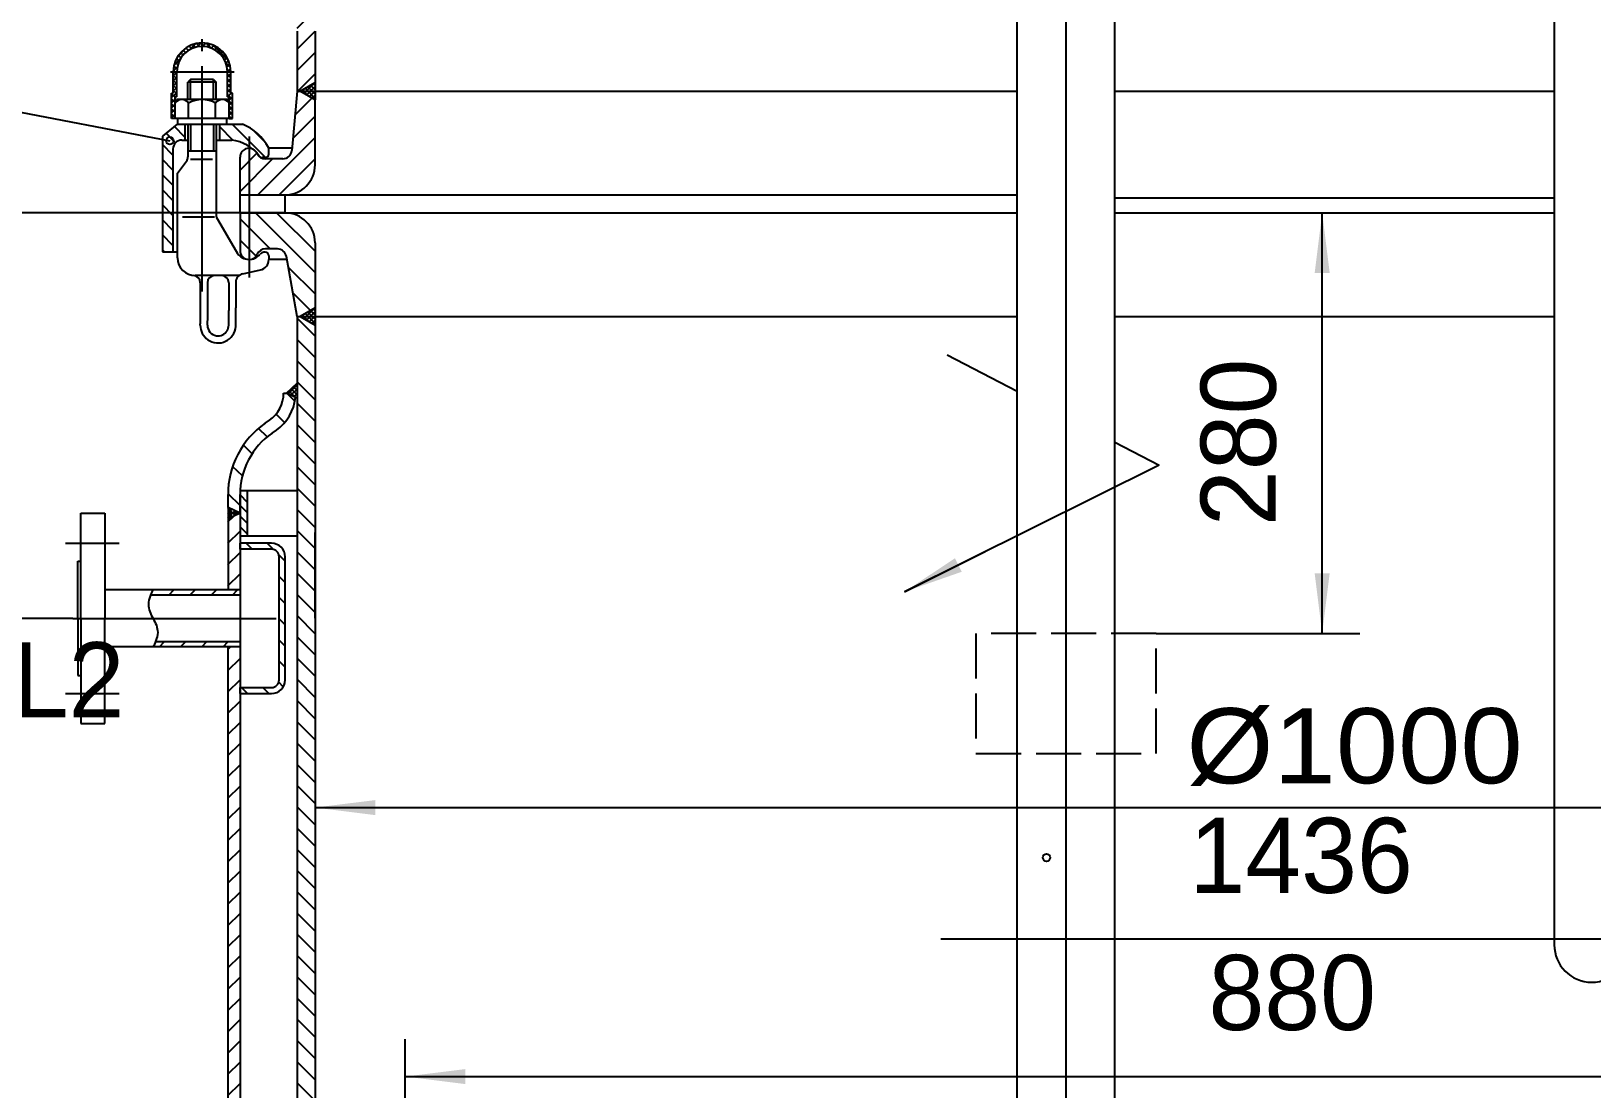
# Model space of a CAD drawing. Extents: x 604 to 1218, y -216 to 625.
# Drawn here: x 703.3 to 807.2, y 361.9 to 432.3 of the extents above; entities that cross this region are included whole.
import ezdxf

# ---------------------------------------------------------------- set-up
doc = ezdxf.new("R2010")
doc.units = 0
for name, pattern in [('BORDER', [17, 12, -1, 1, -1, 1, -1]), ('DASHDOT', [18, 15, -1, 1, -1]), ('DASHED', [4, 3, -1])]:
    doc.linetypes.add(name, pattern=pattern)
doc.layers.get('0').update_dxf_attribs({"color": 8, "linetype": 'CONTINUOUS'})
for name, color, linetype in [('1', 8, 'CONTINUOUS'), ('2', 94, 'DASHDOT'), ('3', 8, 'CONTINUOUS'), ('4', 2, 'DASHED'), ('5', 214, 'CONTINUOUS'), ('6', 8, 'BORDER'), ('8', 94, 'CONTINUOUS')]:
    doc.layers.add(name, color=color, linetype=linetype)
doc.styles.add('STYLE1', font='cadt_en.shx', dxfattribs={"width": 0.650136, "bigfont": 'cadt_hz.shx'})
doc.styles.add('STYLE28', font='cadt_en.shx', dxfattribs={"width": 1.115263, "bigfont": 'cadt_hz.shx'})

# ---------------------------------------------------------------- blocks, each defined once
blk = doc.blocks.new('*U11')
at = {"layer": '8'}
blk.add_line((761.48, 394.98), (766.86, 397.65), dxfattribs=at)
blk.add_solid([(761.48, 394.98), (764.84, 397.21), (765.29, 396.31)], dxfattribs=at)
blk = doc.blocks.new('*U12')
for p, q in [((711.34, 394.92), (711.3, 394.81)), ((711.39, 395.02), (711.34, 394.92)), ((711.43, 395.11), (711.39, 395.02, 1)), ((711.15, 394.29), (711.14, 394.15)), ((711.14, 394.15), (711.14, 394.02)), ((711.14, 394.02), (711.16, 393.9)), ((711.17, 394.42), (711.15, 394.29)), ((711.16, 393.9), (711.19, 393.78)), ((711.21, 394.56), (711.17, 394.42)), ((711.25, 394.69), (711.21, 394.56)), ((711.3, 394.81), (711.25, 394.69)), ((711.19, 393.78), (711.23, 393.66)), ((711.23, 393.66), (711.27, 393.55)), ((711.27, 393.55), (711.33, 393.43)), ((711.33, 393.43), (711.39, 393.32)), ((711.39, 393.32), (711.45, 393.21)), ((711.45, 393.21), (711.51, 393.09)), ((711.51, 393.09), (711.56, 392.98)), ((711.56, 392.98), (711.62, 392.87)), ((711.62, 392.87), (711.67, 392.75)), ((711.67, 392.75), (711.71, 392.63)), ((711.64, 391.73), (711.59, 391.6)), ((711.68, 391.86), (711.64, 391.73)), ((711.72, 391.99), (711.68, 391.86)), ((711.71, 392.63), (711.73, 392.51)), ((711.74, 392.13), (711.72, 391.99)), ((711.73, 392.51), (711.75, 392.39)), ((711.76, 392.26), (711.74, 392.13)), ((711.75, 392.39), (711.76, 392.26)), ((711.5, 391.39), (711.46, 391.31)), ((711.55, 391.49), (711.5, 391.39)), ((711.59, 391.6), (711.55, 391.49))]:
    blk.add_line(p, q)
blk = doc.blocks.new('*U14')
at = {"layer": '1'}
for p, q in [((717.24, 419.82), (719.25, 417.81)), ((718.27, 420.21), (722.24, 416.23)), ((719.68, 420.21), (722.24, 417.65, 1)), ((717.24, 418.4), (718.31, 417.33)), ((720.45, 416.6), (722.24, 414.82)), ((720.76, 414.88), (721.94, 413.71)), ((721.04, 413.19), (722.24, 411.99)), ((721.04, 411.77), (722.24, 410.57)), ((721.04, 410.36), (722.24, 409.16)), ((722.24, 407.75), (721.04, 408.95)), ((722.24, 406.33), (721.04, 407.53)), ((722.24, 404.92), (721.04, 406.12)), ((722.24, 403.5), (721.04, 404.7)), ((722.24, 402.09), (721.04, 403.29)), ((722.24, 400.68), (721.04, 401.88)), ((722.24, 399.26), (721.04, 400.46)), ((722.24, 397.85), (721.04, 399.05)), ((722.24, 396.43), (721.04, 397.63)), ((722.24, 395.02), (721.04, 396.22)), ((721.04, 394.8), (722.24, 393.6)), ((721.04, 393.39), (722.24, 392.19)), ((721.04, 391.98), (722.24, 390.78)), ((721.04, 390.56), (722.24, 389.36)), ((721.04, 389.15), (722.24, 387.95)), ((721.04, 387.73), (722.24, 386.53)), ((721.04, 386.32), (722.24, 385.12)), ((721.04, 384.9), (722.24, 383.7)), ((721.04, 383.49), (722.24, 382.29)), ((721.04, 382.08), (722.24, 380.88)), ((721.04, 380.66), (722.24, 379.46)), ((721.04, 379.25), (722.24, 378.05)), ((721.04, 377.83), (722.24, 376.63)), ((722.24, 375.22), (721.04, 376.42)), ((722.24, 373.81), (721.04, 375.01)), ((722.24, 372.39), (721.04, 373.59)), ((722.24, 370.98), (721.04, 372.18)), ((722.24, 369.56), (721.04, 370.76)), ((721.04, 369.35), (722.24, 368.15)), ((721.04, 367.93), (722.24, 366.73)), ((721.04, 366.52), (722.24, 365.32)), ((721.04, 365.11), (722.24, 363.91)), ((721.04, 363.69), (722.24, 362.49)), ((721.04, 362.28), (722.24, 361.08)), ((721.04, 360.86), (722.24, 359.66)), ((721.04, 359.45), (722.24, 358.25)), ((721.04, 358.03), (722.24, 356.83)), ((721.04, 356.62), (722.24, 355.42)), ((721.04, 355.21), (722.24, 354.01)), ((721.04, 353.79), (722.24, 352.59)), ((721.04, 352.38), (722.24, 351.18)), ((721.04, 350.96), (721.84, 350.17))]:
    blk.add_line(p, q, dxfattribs=at)
blk = doc.blocks.new('*U16')
at = {"layer": '1'}
for p, q in [((716.44, 391.14), (716.61, 391.31)), ((716.44, 389.73), (717.24, 390.53)), ((716.44, 388.31), (717.24, 389.11)), ((716.44, 386.9), (717.24, 387.7)), ((716.44, 385.48), (717.24, 386.28)), ((716.44, 384.07), (717.24, 384.87)), ((716.44, 382.66), (717.24, 383.46)), ((716.44, 381.24), (717.24, 382.04)), ((716.44, 379.83), (717.24, 380.63)), ((716.44, 378.41), (717.24, 379.21)), ((716.44, 377), (717.24, 377.8)), ((716.44, 375.58), (717.24, 376.38)), ((716.44, 374.17), (717.24, 374.97)), ((716.44, 372.76), (717.24, 373.56)), ((716.44, 371.34), (717.24, 372.14)), ((716.44, 369.93), (717.24, 370.73)), ((716.44, 368.51), (717.24, 369.31)), ((716.44, 367.1), (717.24, 367.9)), ((716.44, 365.69), (717.24, 366.49)), ((716.44, 364.27), (717.24, 365.07)), ((716.44, 362.86), (717.24, 363.66)), ((716.44, 361.44), (717.24, 362.24)), ((716.44, 360.03), (717.24, 360.83)), ((716.44, 358.61), (717.24, 359.41)), ((716.44, 357.2), (717.24, 358)), ((716.44, 355.79), (717.24, 356.59)), ((716.44, 354.37), (717.24, 355.17)), ((716.44, 352.96), (717.24, 353.76)), ((716.44, 351.54), (717.24, 352.34)), ((716.44, 350.13), (717.24, 350.93)), ((716.44, 348.71), (717.24, 349.51, 1))]:
    blk.add_line(p, q, dxfattribs=at)
blk = doc.blocks.new('*U22')
at = {"layer": '1'}
for p, q in [((798.34, 461.73), (799.59, 462.98)), ((799.61, 461.58), (800.79, 462.77)), ((812.74, 460.57), (815.15, 462.98)), ((815.17, 461.58), (816.14, 462.56)), ((800.39, 460.94), (801.51, 462.07)), ((800.59, 459.73), (801.74, 460.88)), ((812.74, 459.16), (814.1, 460.51)), ((800.79, 458.52), (801.74, 459.47)), ((812.74, 457.74), (813.99, 458.99)), ((801.46, 457.78), (801.74, 458.06)), ((812.74, 456.33), (813.89, 457.48)), ((812.74, 454.91), (813.79, 455.96)), ((812.74, 453.5), (813.68, 454.44)), ((813.14, 452.49), (813.58, 452.92)), ((812.74, 450.67), (813.54, 451.47)), ((812.92, 449.44), (813.67, 450.19)), ((813.4, 448.5), (814.18, 449.28)), ((814.09, 447.78), (814.95, 448.64)), ((814.91, 447.18), (815.76, 448.04)), ((815.69, 446.55), (816.54, 447.4)), ((816.43, 445.88), (817.28, 446.72)), ((817.14, 445.17), (817.98, 446.02)), ((817.8, 444.42), (818.65, 445.27)), ((818.43, 443.63), (819.29, 444.49)), ((819.02, 442.81), (819.89, 443.67)), ((819.57, 441.95), (820.45, 442.82)), ((820.08, 441.04), (820.97, 441.93)), ((820.55, 440.09), (821.45, 441)), ((820.97, 439.1), (821.89, 440.02)), ((821.34, 438.06), (822.28, 439)), ((821.65, 436.96), (822.63, 437.93)), ((821.91, 435.8), (822.92, 436.81)), ((822.1, 434.58), (823.16, 435.64)), ((822.22, 433.28), (823.33, 434.39)), ((822.24, 431.89), (823.43, 433.07)), ((822.24, 430.47), (823.44, 431.67)), ((822.24, 429.06), (823.44, 430.26)), ((823.03, 428.43), (823.44, 428.84, 1))]:
    blk.add_line(p, q, dxfattribs=at)
blk = doc.blocks.new('*U30')
at = {"layer": '3'}
for p, q in [((712.49, 394.76), (712.84, 395.11)), ((713.9, 394.76), (714.25, 395.11)), ((715.32, 394.76), (715.67, 395.11)), ((716.73, 394.76), (717.08, 395.11)), ((711.87, 391.31), (712.22, 391.66)), ((713.28, 391.31), (713.63, 391.66)), ((714.69, 391.31), (715.04, 391.66)), ((716.11, 391.31), (716.46, 391.66, 1))]:
    blk.add_line(p, q, dxfattribs=at)
blk = doc.blocks.new('*U31')
at = {"layer": '1'}
for p, q in [((743.67, 462.21), (744.92, 463.46)), ((743.7, 460.83), (746.34, 463.47)), ((746.71, 462.42), (746.73, 462.44)), ((744.09, 459.8), (745.23, 460.94)), ((744.47, 458.77), (745.36, 459.65)), ((745.43, 458.31), (745.49, 458.37)), ((722.45, 453.72), (724.23, 455.5)), ((724.06, 453.91), (725.24, 455.1)), ((722.06, 454.75), (722.34, 455.02)), ((724.74, 453.18), (725.86, 454.3)), ((725.33, 452.35), (726.24, 453.27)), ((725.91, 451.52), (726.63, 452.24)), ((726.39, 450.59), (726.91, 451.11)), ((726.78, 449.56), (727.4, 450.18)), ((727.15, 448.52), (727.78, 449.15)), ((727.11, 447.06), (728.13, 448.08)), ((723.68, 442.22), (728.09, 446.63)), ((722.39, 439.52), (725.05, 442.17)), ((721.71, 437.42), (723.6, 439.31)), ((721.32, 435.62), (722.89, 437.18)), ((721.11, 434), (722.49, 435.38)), ((721.04, 432.51), (722.3, 433.77)), ((721.04, 431.1), (722.24, 432.3)), ((721.04, 429.68), (722.24, 430.88)), ((721.08, 428.31), (722.24, 429.47, 1))]:
    blk.add_line(p, q, dxfattribs=at)
blk = doc.blocks.new('*U32')
at = {"layer": '1'}
for p, q in [((721.04, 428.26), (721.08, 428.31)), ((720.9, 426.71), (722.03, 427.85)), ((720.76, 425.16), (722.24, 426.64)), ((718.42, 421.41), (722.24, 425.23)), ((717.24, 423.05), (718.37, 424.19)), ((717.24, 421.64), (719.41, 423.81)), ((719.84, 421.41), (722.24, 423.81, 1))]:
    blk.add_line(p, q, dxfattribs=at)
blk = doc.blocks.new('*U33')
at = {"layer": '1'}
for p, q in [((720.89, 407.68), (720.39, 408.18, 1)), ((719.64, 406.81), (720.21, 406.24)), ((719.04, 405.29), (718.47, 405.86)), ((717.47, 404.74), (718.04, 404.17)), ((717.4, 402.69), (716.75, 403.33)), ((716.44, 401.53), (717.24, 400.73))]:
    blk.add_line(p, q, dxfattribs=at)
blk = doc.blocks.new('*U34')
at = {"layer": '1'}
for p, q in [((716.44, 399.63), (716.83, 400.01)), ((716.44, 398.21), (717.24, 399.01)), ((716.44, 396.8), (717.24, 397.6)), ((716.44, 395.38), (717.24, 396.18, 1))]:
    blk.add_line(p, q, dxfattribs=at)
blk = doc.blocks.new('*U35')
at = {"layer": '1'}
for p, q in [((718.04, 397.81), (717.64, 398.21)), ((719.47, 397.79), (719.05, 398.21)), ((720.24, 397.02), (719.82, 397.44, 1)), ((720.24, 395.6), (719.84, 396)), ((720.24, 394.19), (719.84, 394.59)), ((720.24, 392.78), (719.84, 393.18)), ((720.24, 391.36), (719.84, 391.76)), ((720.24, 389.95), (719.84, 390.35)), ((717.74, 388.21), (717.34, 388.61)), ((719.15, 388.21), (718.75, 388.61)), ((720.12, 388.65), (719.82, 388.96))]:
    blk.add_line(p, q, dxfattribs=at)
blk = doc.blocks.new('*U36')
at = {"layer": '1'}
for p, q in [((717.74, 400.93), (717.24, 401.43)), ((717.67, 401.71), (717.74, 401.64, 1)), ((717.24, 400.73), (717.74, 400.23)), ((717.74, 399.52), (717.24, 400.02)), ((717.24, 399.31), (717.74, 398.81))]:
    blk.add_line(p, q, dxfattribs=at)
blk = doc.blocks.new('*U37')
at = {"layer": '1'}
for p, q in [((721.32, 428.26), (721.53, 428.47)), ((721.39, 428.39), (721.81, 427.98)), ((721.5, 428.16), (722.2, 428.86)), ((721.57, 428.5), (722.24, 427.83)), ((721.68, 428.06), (722.24, 428.62)), ((721.75, 428.6), (722.24, 428.11)), ((721.86, 427.95), (722.24, 428.34)), ((721.93, 428.7), (722.24, 428.39)), ((722.11, 428.81), (722.24, 428.68, 1)), ((722.03, 427.85), (722.24, 428.05)), ((722.21, 427.74), (722.24, 427.77))]:
    blk.add_line(p, q, dxfattribs=at)
blk = doc.blocks.new('*U38')
at = {"layer": '1'}
for p, q in [((721.49, 413.16), (722.17, 413.85)), ((721.67, 413.06), (722.24, 413.63)), ((721.76, 413.6), (722.24, 413.12)), ((721.94, 413.71), (722.24, 413.4)), ((722.24, 413.69), (722.12, 413.81, 1)), ((721.31, 413.27), (721.51, 413.46)), ((721.83, 412.97), (721.4, 413.4)), ((721.58, 413.5), (722.24, 412.84)), ((721.85, 412.96), (722.24, 413.35)), ((722.03, 412.85), (722.24, 413.06)), ((722.21, 412.75), (722.24, 412.78)), ((720.44, 408.15), (721.04, 408.75)), ((720.5, 408.36), (720.95, 407.9)), ((720.63, 408.06), (721.04, 408.47)), ((720.65, 408.49), (721.04, 408.1)), ((720.79, 408.63), (721.04, 408.38)), ((720.94, 408.76), (721.04, 408.66)), ((720.39, 408.18), (720.35, 408.22)), ((720.82, 407.96), (721.04, 408.19))]:
    blk.add_line(p, q, dxfattribs=at)
blk = doc.blocks.new('*U39')
at = {"layer": '1'}
for p, q in [((716.44, 400.47), (716.51, 400.55)), ((716.44, 400.54), (716.92, 400.06)), ((716.44, 400.19), (716.7, 400.46)), ((716.44, 399.91), (716.9, 400.37)), ((716.44, 400.25), (716.73, 399.97)), ((716.83, 400.01), (717.09, 400.28)), ((716.89, 400.37), (717.11, 400.15, 1)), ((716.44, 399.97), (716.53, 399.88))]:
    blk.add_line(p, q, dxfattribs=at)
blk = doc.blocks.new('*D59')
for p, q in [((844.34, 373.12), (844.34, 369.34)), ((844.34, 371.84), (763.89, 371.84))]:
    blk.add_line(p, q)
blk.add_solid([(844.34, 371.84), (840.34, 371.34), (840.34, 372.34)])
at = {"style": 'STYLE1'}
blk.add_text('1436', height=5, dxfattribs=at).set_placement((780.45, 374.93))
blk = doc.blocks.new('*D70')
for p, q in [((720.24, 420.21), (697.94, 420.21)), ((700.44, 420.21), (700.44, 393.21)), ((706.11, 393.21), (697.94, 393.21))]:
    blk.add_line(p, q)
for points in [[(700.44, 420.21), (700.94, 416.21), (699.94, 416.21)], [(700.44, 393.21), (699.94, 397.21), (700.94, 397.21)]]:
    blk.add_solid(points)
at = {"style": 'STYLE1'}
blk.add_text('270', height=5, rotation=90, dxfattribs=at).set_placement((697.35, 403.36))
blk = doc.blocks.new('*D71')
blk.add_line((722.24, 380.61), (822.24, 380.61))
for points in [[(722.24, 380.61), (726.24, 381.11), (726.24, 380.11)], [(822.24, 380.61), (818.24, 380.11), (818.24, 381.11)]]:
    blk.add_solid(points)
at = {"insert": (780.25, 382.04), "char_height": 5, "attachment_point": 7, "style": 'STYLE28'}
blk.add_mtext('%%c1000', dxfattribs=at)
blk = doc.blocks.new('*D72')
for p, q in [((728.24, 355.31), (728.24, 365.2)), ((816.24, 355.31), (816.24, 365.2)), ((728.24, 362.7), (816.24, 362.7, 1))]:
    blk.add_line(p, q)
for points in [[(728.24, 362.7), (732.24, 363.2), (732.24, 362.2)], [(816.24, 362.7), (812.24, 362.2), (812.24, 363.2)]]:
    blk.add_solid(points)
at = {"style": 'STYLE1'}
blk.add_text('880', height=5, dxfattribs=at).set_placement((781.72, 365.8))
blk = doc.blocks.new('*D74')
for p, q in [((789.29, 392.21), (789.29, 420.21)), ((778.24, 392.21), (791.79, 392.21))]:
    blk.add_line(p, q)
for points in [[(789.29, 420.21), (789.79, 416.21), (788.79, 416.21)], [(789.29, 392.21), (788.79, 396.21), (789.79, 396.21)]]:
    blk.add_solid(points)
at = {"style": 'STYLE1'}
blk.add_text('280', height=5, rotation=90, dxfattribs=at).set_placement((786.2, 399.35))

msp = doc.modelspace()

# ---------------------------------------------------------------- linework, layer by layer
at = {"color": 7}
for p, q in [((674.532, 432.29927), (712.56503, 425.01254)), ((713.94895, 427.75369), (713.94895, 429.08441)), ((715.48263, 427.75369), (715.48263, 429.08441)), ((713.94895, 426.11131), (713.94895, 424.32722)), ((715.48263, 426.11131), (715.48263, 424.32722))]:
    msp.add_line(p, q, dxfattribs=at)
at = {"layer": '1', "color": 7}
for p, q in [((768.99058, 358.8436), (768.99058, 466.10662)), ((775.49058, 358.8436), (775.49058, 466.10662)), ((804.74058, 463.78159), (804.74058, 371.48159, 6.28319)), ((721.04058, 432.30662), (721.04058, 428.30662)), ((722.24058, 432.30662), (722.24058, 428.88397)), ((712.79958, 428.17656), (712.79958, 429.60741)), ((713.03553, 427.94061), (713.03553, 429.60741)), ((716.39606, 427.94061), (716.39606, 429.60741)), ((716.63201, 428.17656), (716.63201, 429.60741)), ((712.6816, 428.17656), (712.79958, 428.17656)), ((712.6816, 426.49528), (712.6816, 428.17656, 6.28319)), ((713.94895, 429.08441), (713.77199, 428.90744)), ((713.77199, 427.75369), (713.77199, 428.90744)), ((715.6596, 428.90744), (713.77199, 428.90744)), ((715.48263, 429.08441), (713.94895, 429.08441, 6.28319)), ((715.48263, 429.08441), (715.6596, 428.90744)), ((715.6596, 427.75369), (715.6596, 428.90744)), ((716.74999, 428.17656), (716.63201, 428.17656)), ((716.74999, 426.49528), (716.74999, 428.17656)), ((721.04058, 428.30662), (720.68919, 424.3535, 6.28319)), ((721.04058, 428.30662), (768.99058, 428.30662)), ((721.24058, 428.30662), (722.24058, 428.88397)), ((722.24058, 427.72927), (721.24058, 428.30662)), ((722.24058, 428.88397), (722.24058, 427.72927)), ((775.49058, 428.30662), (804.74058, 428.30662)), ((712.91755, 426.49528), (712.91755, 427.94061)), ((713.03553, 427.94061), (712.91755, 427.94061)), ((713.00013, 427.75369), (712.91755, 427.57673)), ((716.43145, 427.75369), (713.00013, 427.75369)), ((713.81667, 426.49528), (713.81667, 427.51774)), ((715.61491, 426.49528), (715.61491, 427.51774)), ((716.39606, 427.94061), (716.51404, 427.94061)), ((716.43145, 427.75369), (716.51404, 427.57673, 6.28319)), ((716.51404, 426.49528), (716.51404, 427.94061)), ((722.24058, 423.40662), (722.24058, 427.72927)), ((713.06551, 426.11131), (712.06889, 425.3082, 6.28319)), ((712.91755, 426.49528), (712.6816, 426.49528)), ((716.51404, 426.49528), (712.91755, 426.49528)), ((713.06551, 426.11131), (717.40884, 426.11131, 6.28319)), ((713.09234, 426.11131), (713.09234, 426.49528, 6.28319)), ((713.56717, 426.11131), (713.56717, 425.04953)), ((713.77199, 426.11131), (713.77199, 423.94143)), ((715.6596, 426.11131), (715.6596, 419.94168)), ((715.86442, 426.11131), (715.86442, 425.04953)), ((716.34706, 426.49528), (716.34706, 426.11131)), ((716.51404, 426.49528), (716.74999, 426.49528)), ((712.06889, 425.3082), (712.06889, 417.60616)), ((713.36662, 425.04953), (713.77199, 425.04953)), ((715.6596, 425.04953), (716.68541, 425.04953, 6.28319)), ((712.77675, 424.45965), (712.77675, 417.60616, 6.28319)), ((713.77199, 424.32722), (715.6596, 424.32722)), ((717.84058, 424.50662), (718.02364, 424.50662)), ((720.7028, 424.50662), (719.15009, 424.50662)), ((719.16252, 424.12913), (719.16252, 424.42142)), ((713.07923, 422.8566), (713.67826, 423.65916, 6.28319)), ((713.93732, 423.77988), (715.40598, 423.77988)), ((717.24058, 421.40662), (717.24058, 423.90662)), ((718.92657, 423.89318), (718.71619, 423.89318, 6.28319)), ((720.09154, 423.80662), (718.93145, 423.80662, 6.28319)), ((713.07923, 417.21061), (713.07923, 422.8566)), ((717.24058, 421.40662), (720.24058, 421.40662)), ((717.24058, 420.20662), (717.24058, 421.40662, 6.28319)), ((720.24058, 421.40662), (768.99058, 421.40662)), ((720.24058, 420.20662), (720.24058, 421.40662)), ((775.49058, 421.20662), (804.74058, 421.20662)), ((715.53652, 419.93089), (713.40978, 419.93089)), ((715.6596, 419.94168), (717.07411, 417.4997)), ((717.24058, 420.20662), (720.24058, 420.20662)), ((717.24058, 420.20662), (717.24058, 417.70662)), ((720.24058, 420.20662), (768.99058, 420.20662)), ((775.49058, 420.20662), (804.74058, 420.20662)), ((719.73784, 417.80662), (718.93145, 417.80662, 6.28319)), ((722.24058, 418.20662), (722.24058, 413.88397)), ((712.06889, 417.60616), (713.07923, 417.60616)), ((717.84058, 417.10662), (717.90261, 417.10662)), ((718.91565, 417.58349), (718.79767, 417.58349)), ((719.1516, 417.34754), (719.1516, 417.09785, 6.28319)), ((720.36502, 417.10662), (719.1516, 417.10662)), ((721.04058, 413.30662), (720.32857, 417.31164)), ((717.17833, 416.03086), (714.25899, 416.03086, 6.28319)), ((717.41986, 416.14651), (718.59656, 416.40669, 6.28319)), ((714.59782, 415.55895), (714.59782, 413.60756)), ((715.06972, 415.55895), (715.06972, 413.83053)), ((716.48543, 415.55895), (716.48543, 414.49945, 6.28319)), ((716.95733, 415.57054), (716.95733, 414.72242, 6.28319)), ((716.95733, 414.72242), (716.95733, 413.88293)), ((714.59782, 413.60756), (714.59782, 412.8159, 6.28319)), ((715.06972, 413.83053), (715.06972, 413.04764, 6.28319)), ((716.48543, 414.49945), (716.48543, 413.71656)), ((716.48543, 412.72754), (716.48543, 413.71656)), ((716.95733, 412.72754), (716.95733, 413.88293)), ((722.24058, 413.88397), (721.24058, 413.30662)), ((722.24058, 413.88397), (722.24058, 412.72927)), ((714.59782, 412.72754), (714.59782, 412.8159)), ((715.06972, 412.72754), (715.06972, 413.02444)), ((721.04058, 413.30662), (721.04058, 329.19115)), ((721.04058, 413.30662), (768.99058, 413.30662)), ((721.24058, 413.30662), (722.24058, 412.72927)), ((722.24058, 412.72927), (722.24058, 329.88397)), ((775.49058, 413.30662), (804.74058, 413.30662)), ((720.34058, 408.20662), (721.04058, 408.85848)), ((720.14058, 408.20662), (720.34058, 408.20662)), ((720.92529, 407.90414), (720.34058, 408.20662)), ((720.92529, 407.90414), (721.04058, 407.90414)), ((718.91383, 406.2024), (719.20245, 406.40449)), ((719.37269, 405.54708), (719.66131, 405.74917, 6.28319)), ((716.44058, 400.57967), (716.44058, 401.45132)), ((721.04058, 401.70662), (717.24058, 401.70662)), ((717.24058, 400.20662), (717.24058, 401.45132, 6.28319)), ((717.24058, 401.30662), (717.24058, 398.30662)), ((717.74058, 398.70662), (717.74058, 401.70662)), ((706.64058, 400.20662), (708.24058, 400.20662)), ((706.64058, 393.20662), (706.64058, 400.20662)), ((708.24058, 400.20662), (708.24058, 393.20662)), ((716.44058, 400.57967), (716.44058, 399.43358)), ((717.24058, 400.20662), (716.44058, 400.57967)), ((717.24058, 400.20662), (716.44058, 400.20662, 6.28319)), ((717.24058, 400.20662), (716.44058, 399.83358)), ((716.44058, 399.43358), (716.44058, 395.10662)), ((717.24058, 399.80662), (717.24058, 325.55303)), ((717.24058, 398.70662), (721.04058, 398.70662, 6.28319)), ((717.24058, 397.80662), (717.24058, 398.20662)), ((719.34058, 398.20662), (717.24058, 398.20662)), ((706.44058, 397.00662), (706.64058, 397.00662)), ((706.44058, 393.20662), (706.44058, 397.00662)), ((719.34058, 397.80662), (717.24058, 397.80662)), ((719.84058, 389.10662), (719.84058, 397.30662, 6.28319)), ((720.24058, 389.10662), (720.24058, 397.30662, 6.28319)), ((717.24058, 395.10662), (708.24058, 395.10662)), ((717.24058, 394.75662), (711.27828, 394.75662)), ((706.44058, 393.20662), (706.44058, 389.40662)), ((706.64058, 393.20662), (706.64058, 386.20662)), ((708.24058, 386.20662), (708.24058, 393.20662)), ((717.24058, 391.30662), (708.24058, 391.30662)), ((717.24058, 391.65662), (711.61378, 391.65662)), ((716.44058, 325.09115), (716.44058, 391.30662)), ((706.44058, 389.40662), (706.64058, 389.40662)), ((717.24058, 388.20662), (717.24058, 388.60662, 6.28319)), ((717.24058, 388.60662), (719.34058, 388.60662, 6.28319)), ((717.24058, 388.20662), (719.34058, 388.20662)), ((706.64058, 386.20662), (708.24058, 386.20662))]:
    msp.add_line(p, q, dxfattribs=at)
for centre, radius, start, end in [((714.71579, 429.60741), 1.91622, 0, 180), ((714.71579, 429.60741), 1.68027, 0, 180), ((713.36711, 427.20744), 0.54625, 34.6146661, 145.3853339), ((714.71579, 425.92261), 1.83108, 60.5915139, 119.4084861), ((716.06447, 427.20744), 0.54625, 34.6146661, 145.3853339), ((716.1661, 423.01165), 3.3395, 27.4729308, 68.1527779), ((713.36662, 424.45965), 0.58988, 90, 180), ((716.40103, 422.42778), 2.63713, 36.3707711, 83.809316), ((713.30009, 423.94143), 0.4719, 323.2626566, 360), ((717.84058, 423.90662), 0.6, 24.6243184, 180), ((718.93145, 424.40662), 0.6, 204.6243184, 270), ((718.71619, 424.12913), 0.23595, 216.3111629, 270), ((718.92657, 424.12913), 0.23595, 270, 360), ((718.92657, 424.43103), 0.23595, 357.5909174, 390.9165584), ((720.09154, 424.40662), 0.6, 270, 354.9203921), ((720.24058, 423.40662), 2, 270, 360), ((720.24058, 418.20662), 2, 0, 90), ((717.84058, 417.70662), 0.6, 180, 335.3756816), ((718.93145, 417.20662), 0.6, 90, 155.3756816), ((719.73784, 417.20662), 0.6, 10.080598, 90), ((714.25899, 417.21061), 1.17976, 180, 270), ((717.84058, 418.05043), 0.9438, 215.6285125, 320.6603673), ((718.84571, 417.22956), 0.35393, 90, 140.762516), ((718.44375, 417.09785), 0.70785, 282.4677189, 360), ((718.91565, 417.34754), 0.23595, 0, 90), ((714.12592, 415.55895), 0.4719, 0, 90), ((715.54162, 415.55895), 0.4719, 90, 180), ((716.01352, 415.55895), 0.4719, 0, 90), ((717.54721, 415.57054), 0.58988, 102.4677189, 180), ((715.77757, 412.72754), 1.17976, 180, 234.755108), ((715.77757, 412.72754), 0.70785, 180, 261.4501508), ((715.77757, 412.72754), 1.17976, 234.755108, 355.3994291), ((715.77757, 412.72754), 0.70785, 329.1311229, 360), ((715.77757, 412.72754), 1.17976, 355.3994291, 360), ((715.77757, 412.72754), 0.70785, 261.4501508, 329.1311229), ((717.94058, 408.20662), 2.2, 305, 360), ((717.94058, 408.20662), 3, 305, 354.213151), ((722.24058, 401.45132), 5.8, 125, 180), ((722.24058, 401.45132), 5, 125, 180), ((719.34058, 397.30662), 0.9, 0, 90), ((719.34058, 397.30662), 0.5, 0, 90), ((719.34058, 389.10662), 0.5, 270, 360), ((719.34058, 389.10662), 0.9, 270, 360), ((807.24058, 371.48159), 2.5, 180, 360)]:
    msp.add_arc(centre, radius, start, end, dxfattribs=at)
at = {"layer": '2', "color": 7}
for p, q in [((772.24058, 310.60097), (772.24058, 572.52153)), ((772.24058, 288.03639), (772.24058, 467.56526)), ((714.71579, 414.97312), (714.71579, 431.78019, 6.28319)), ((712.61208, 429.60741), (716.8528, 429.60741)), ((717.84058, 425.29505), (717.84058, 415.91464)), ((705.63018, 398.20662), (709.18501, 398.20662)), ((706.11127, 393.20662), (719.64588, 393.20662)), ((705.63018, 388.20662), (709.18501, 388.20662))]:
    msp.add_line(p, q, dxfattribs=at)
at = {"layer": '3', "color": 7}
for p, q in [((764.32587, 410.76623), (768.99058, 408.32938)), ((775.49058, 404.93377), (778.42848, 403.399)), ((778.42848, 403.399), (761.48478, 394.98013))]:
    msp.add_line(p, q, dxfattribs=at)
at = {"layer": '4', "color": 7}
for p, q in [((766.24058, 392.20662), (766.24058, 384.20662)), ((778.24058, 392.20662), (766.24058, 392.20662)), ((778.24058, 384.20662), (778.24058, 392.20662)), ((766.24058, 384.20662), (778.24058, 384.20662))]:
    msp.add_line(p, q, dxfattribs=at)
at = {"layer": '5', "color": 7}
for p, q in [((713.0917, 430.62438), (713.69883, 431.2315)), ((713.84611, 431.0451), (714.27271, 431.4717)), ((714.02392, 431.13863), (713.84712, 431.31542)), ((714.26904, 431.2272), (714.08085, 431.41538)), ((714.5504, 431.27952), (714.34292, 431.487)), ((714.39061, 431.25591), (714.65744, 431.52274)), ((714.71579, 431.44781), (714.64142, 431.52219)), ((714.88441, 431.2792), (714.71579, 431.44781)), ((714.75559, 431.28721), (714.97447, 431.50609)), ((715.32326, 431.17403), (714.99396, 431.50333)), ((715.05512, 431.25306), (715.24979, 431.44772)), ((715.31352, 431.17777), (715.49417, 431.35842)), ((716.48321, 430.34776), (715.45614, 431.37483)), ((715.54069, 431.07126), (715.71309, 431.24365)), ((712.85151, 430.0505), (713.27811, 430.4771)), ((713.09824, 430.06219), (712.91051, 430.24993)), ((713.18779, 430.30634), (713.01125, 430.48287)), ((713.30607, 430.52173), (713.13596, 430.69185)), ((713.44956, 430.71193), (713.28238, 430.87911)), ((713.61677, 430.87841), (713.44954, 431.04564)), ((713.80771, 431.02116), (713.63745, 431.19141)), ((715.74145, 430.93833), (715.90951, 431.10639)), ((715.91805, 430.78124), (716.0849, 430.9481)), ((716.0711, 430.60061), (716.23967, 430.76918)), ((716.19974, 430.39557), (716.37324, 430.56906)), ((716.61171, 429.88558), (716.28241, 430.21488)), ((716.30137, 430.16351), (716.48392, 430.34606)), ((712.79958, 429.3312), (713.03553, 429.56715)), ((713.03553, 429.12385), (712.79958, 429.35981)), ((712.79958, 428.99751), (713.03553, 429.23346)), ((712.80047, 429.66577), (713.06729, 429.9326)), ((712.88565, 429.60741), (712.80143, 429.69164)), ((713.04463, 429.78212), (712.83792, 429.98883)), ((713.03553, 429.45754), (712.88565, 429.60741)), ((716.37056, 429.89902), (716.56844, 430.09689)), ((716.55619, 429.60741), (716.38758, 429.77603)), ((716.39606, 429.59083), (716.41265, 429.60741)), ((716.39606, 429.25714), (716.63201, 429.49309)), ((716.63201, 429.19791), (716.39606, 429.43386)), ((716.39606, 428.92346), (716.63201, 429.15941)), ((716.41265, 429.60741), (716.62068, 429.81545)), ((716.63201, 429.53159), (716.55619, 429.60741)), ((712.6816, 427.87848), (713.03553, 428.23241)), ((712.91755, 427.90709), (712.6816, 428.14304)), ((713.03553, 428.79017), (712.79958, 429.02612)), ((712.79958, 428.66383), (713.03553, 428.89978)), ((713.03553, 428.45648), (712.79958, 428.69243)), ((712.79958, 428.33014), (713.03553, 428.56609)), ((713.03553, 428.1228), (712.79958, 428.35875)), ((716.63201, 428.86422), (716.39606, 429.10017)), ((716.39606, 428.58977), (716.63201, 428.82572)), ((716.63201, 428.53054), (716.39606, 428.76649)), ((716.39606, 428.25609), (716.63201, 428.49204)), ((716.63201, 428.19685), (716.39606, 428.4328)), ((716.74999, 427.74519), (716.39606, 428.09912)), ((716.41427, 427.94061), (716.65022, 428.17656)), ((716.74999, 428.07888), (716.6523, 428.17656)), ((712.91755, 427.5734), (712.6816, 427.80935)), ((712.6816, 427.54479), (712.91755, 427.78075)), ((712.91755, 427.23972), (712.6816, 427.47567)), ((712.6816, 427.21111), (712.91755, 427.44706)), ((712.91755, 426.90603), (712.6816, 427.14198)), ((712.6816, 426.87742), (712.91755, 427.11337)), ((716.51404, 427.70669), (716.74999, 427.94264)), ((716.74999, 427.41151), (716.51404, 427.64746)), ((716.51404, 427.37301), (716.74999, 427.60896)), ((716.74999, 427.07782), (716.51404, 427.31377)), ((716.51404, 427.03932), (716.74999, 427.27527)), ((712.91755, 426.57235), (712.6816, 426.8083)), ((712.6816, 426.54374), (712.91755, 426.77969)), ((716.74999, 426.74414), (716.51404, 426.98009)), ((716.51404, 426.70564), (716.74999, 426.94159)), ((716.66515, 426.49528), (716.51404, 426.6464)), ((716.63737, 426.49528), (716.74999, 426.6079)), ((716.71545, 426.11131), (718.93357, 423.89318)), ((712.94712, 424.87435), (712.31498, 425.5065)), ((713.56717, 425.25536), (712.86932, 425.95321)), ((716.78957, 425.03613), (715.86442, 425.96128)), ((718.90388, 424.92393), (718.07837, 425.74944)), ((712.77675, 424.04367), (712.06889, 424.75153)), ((712.77675, 423.04262), (712.06889, 423.75047)), ((712.77675, 422.04156), (712.06889, 422.74941)), ((712.77675, 421.04051), (712.06889, 421.74836)), ((712.77675, 420.03945), (712.06889, 420.7473)), ((712.77675, 419.03839), (712.06889, 419.74625)), ((712.77675, 418.03734), (712.06889, 418.74519)), ((712.20686, 417.60616), (712.06889, 417.74414)), ((768.99058, 409.0293), (768.99058, 411.70222, 1)), ((775.49058, 409.36576), (775.49058, 411.70222)), ((722.24058, 393.21578), (722.24058, 398.91681))]:
    msp.add_line(p, q, dxfattribs=at)
for centre in [(712.56503, 425.01254), (770.93409, 377.28046)]:
    msp.add_circle(centre, 0.25, dxfattribs=at)
at = {"layer": '6', "color": 7}
msp.add_line((712.06889, 417.71534), (712.17807, 417.60616), dxfattribs=at)

# ---------------------------------------------------------------- block references
at = {"color": 7}
for name in ['*U31', '*U22', '*U32', '*U37', '*D70', '*U14', '*D74', '*U38', '*U33', '*U36', '*U39', '*U34', '*U35', '*U11', '*U12', '*U30', '*U16', '*D71', '*D59', '*D72']:
    msp.add_blockref(name, (0, 0), dxfattribs=at)

# ---------------------------------------------------------------- texts
at = {"color": 7, "style": 'STYLE1'}
msp.add_text('L1,L2', height=5, dxfattribs=at).set_placement((692.81578, 386.61879))

doc.saveas('drawing.dxf')
